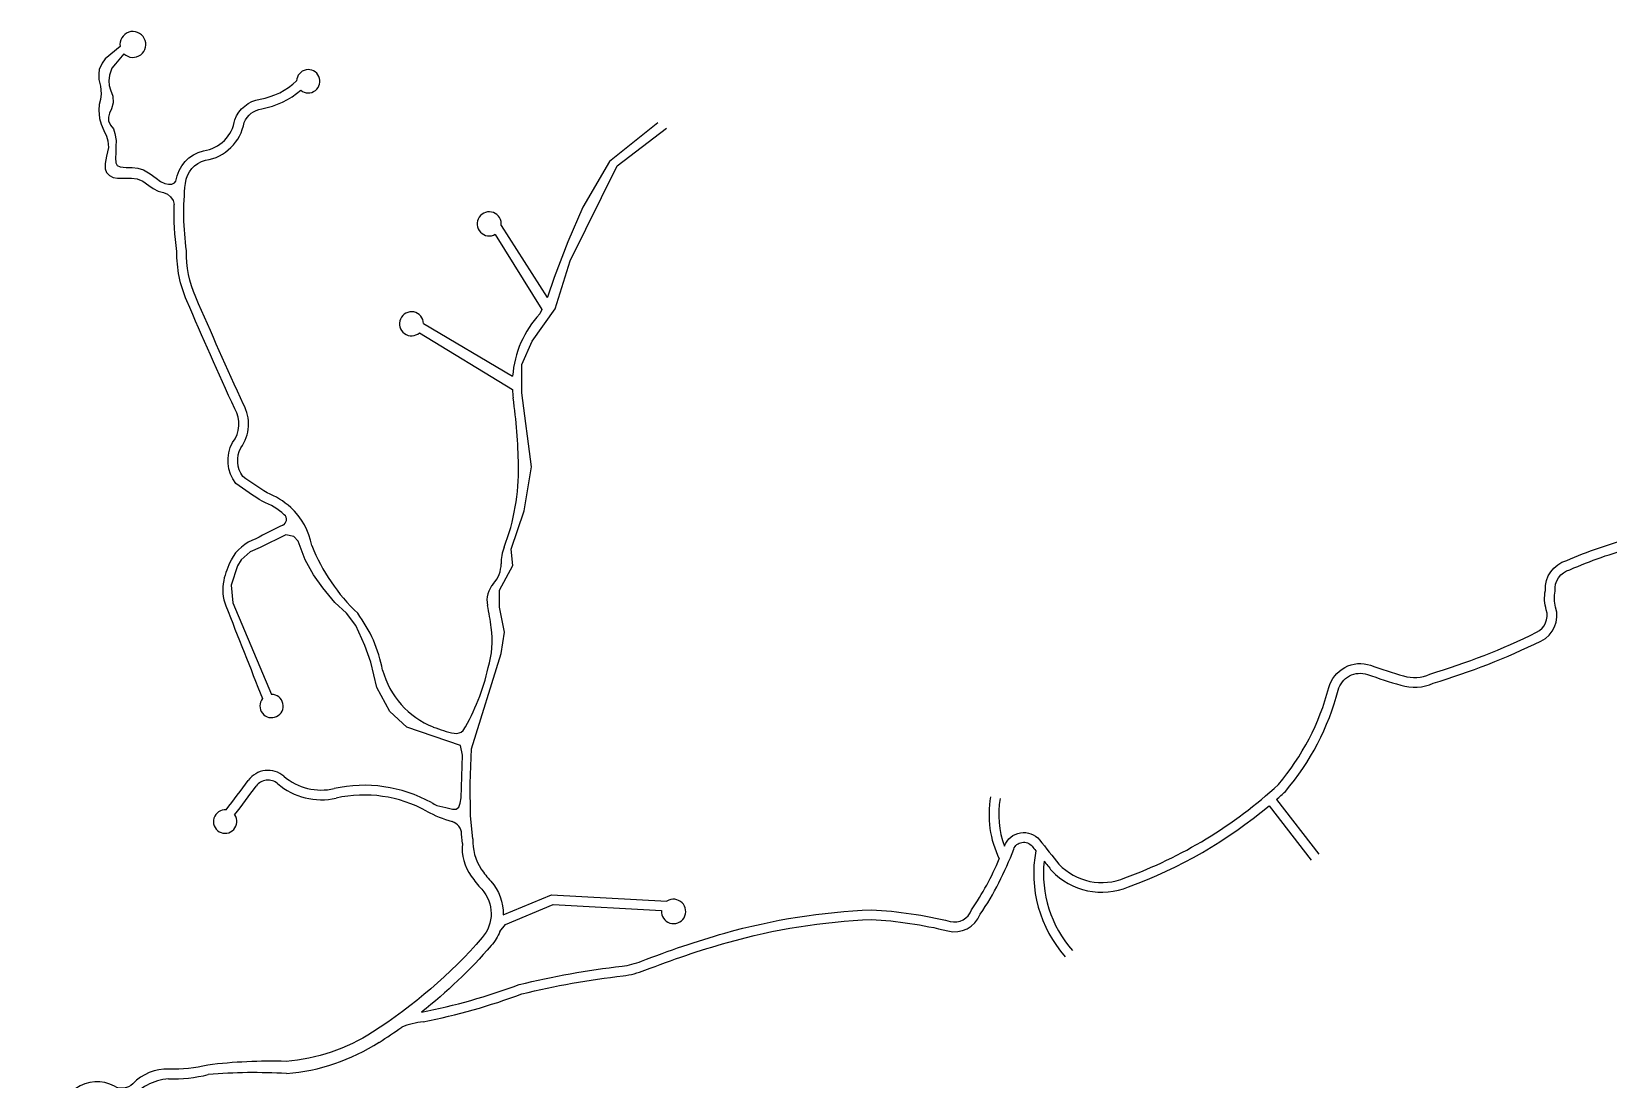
# Model space of a CAD drawing. Extents: x 578289 to 593263, y 7501070 to 7511782.
# Drawn here: x 584377 to 587624, y 7509396 to 7511554 of the extents above; entities that cross this region are included whole.
import ezdxf

# ---------------------------------------------------------------- set-up
doc = ezdxf.new("R2010")
doc.units = 0
doc.header["$LTSCALE"] = 170
doc.header["$MEASUREMENT"] = 0
doc.layers.add('RUA', color=7, linetype='CONTINUOUS')

msp = doc.modelspace()

# ---------------------------------------------------------------- linework, layer by layer
at = {"layer": 'RUA', "linetype": 'CONTINUOUS'}
for p, q in [((585666.6, 7511365.6), (585566.8, 7511286.1)), ((585566.8, 7511286.1), (585512.1, 7511192.5)), ((585512.1, 7511192.5), (585480.9, 7511120.7)), ((585343.8, 7511154.7), (585438.5, 7511006.3)), ((585331.6, 7511136.3), (585427.3, 7510981.7)), ((585480.9, 7511120.7), (585452.8, 7511047.4)), ((585452.8, 7511047.4), (585438.8, 7511006.9)), ((585427.3, 7510981.7), (585423.2, 7510972.6)), ((585438.8, 7511006.9), (585438.5, 7511006.3)), ((585183.7, 7510952.6), (585367.2, 7510844.6)), ((585175.5, 7510933.6), (585366.9, 7510816.6)), ((586940, 7509972.9), (587027.3, 7509860.2)), ((586924.8, 7509959.9), (587011.4, 7509847.9)), ((585263.8, 7509882), (585262.3, 7509901.5)), ((585348, 7509735.2), (585447, 7509776.6)), ((585447, 7509776.6), (585685, 7509763.4)), ((585352.7, 7509715.5), (585450.5, 7509756.4)), ((585450.5, 7509756.4), (585673.5, 7509744)), ((585341.1, 7509701), (585352.7, 7509715.5))]:
    msp.add_line(p, q, dxfattribs=at)
for points in [[(584559.3, 7511522.8), (584528.6, 7511497.5), (584522.2, 7511488.5), (584515.9, 7511475.9), (584515, 7511466.8), (584515, 7511455.1), (584518.6, 7511441.6), (584520.4, 7511425.3), (584518.6, 7511413.6), (584515.9, 7511403.7), (584515, 7511392), (584516.8, 7511374.8), (584520.4, 7511363.1), (584525.9, 7511350.4), (584531.3, 7511338.7), (584534, 7511328.8), (584534.9, 7511315.3), (584531.3, 7511297.2), (584528.6, 7511281.9), (584528.6, 7511271), (584531.3, 7511263.8), (584537.6, 7511257.5), (584544.8, 7511253), (584553.8, 7511252.1), (584565.6, 7511252.1), (584582.7, 7511252.1), (584594.5, 7511250.3), (584606.2, 7511245.8), (584618, 7511236.8), (584627, 7511230.4), (584637.8, 7511225), (584648.7, 7511222.3), (584656.8, 7511218.7), (584663.1, 7511213.3), (584668.5, 7511206.1), (584670.6, 7511198)], [(584567.1, 7511508.1), (584549.3, 7511487.6), (584542.1, 7511478.6), (584537.6, 7511464.1), (584535.8, 7511452.4), (584536.7, 7511442.5), (584539.4, 7511433.5), (584543.9, 7511420.8), (584544.8, 7511407.3), (584541.2, 7511394.7), (584537.6, 7511385.6), (584534.9, 7511377.5), (584534.9, 7511370.3), (584539.4, 7511361.3), (584545.7, 7511353.2), (584548.4, 7511344.1), (584551.1, 7511329.7), (584550.2, 7511317.1), (584550.2, 7511303.5), (584549.3, 7511293.6), (584550.2, 7511283.7), (584552.9, 7511278.3), (584559.3, 7511275.6), (584571.9, 7511273.7), (584583.6, 7511273.7), (584595.4, 7511272.8), (584607.1, 7511269.2), (584620.7, 7511261.1), (584633.3, 7511252.1), (584642.3, 7511244.9), (584651.4, 7511241.3), (584658.6, 7511239.5), (584665.8, 7511239.5), (584671.2, 7511242.2), (584673.9, 7511245.8)], [(585285.2, 7509892), (585280.6, 7509939), (585279.9, 7510006), (585282.8, 7510077.2), (585343.5, 7510273.5), (585350.8, 7510317.5), (585340.1, 7510369), (585340.1, 7510403.8), (585367.9, 7510454.4), (585364.2, 7510488.2), (585391.3, 7510566.9), (585406.4, 7510657.9), (585386.1, 7510810), (585386.1, 7510868.5), (585407.6, 7510916.1), (585454.7, 7510983.2), (585485.9, 7511082), (585582.6, 7511277.4), (585684.4, 7511354.7)], [(585211.1, 7509960.5), (585230.1, 7509956.3), (585243.2, 7509952.8), (585250.8, 7509952.8), (585256.4, 7509957), (585259.1, 7509965.3), (585261, 7509976.4), (585264.2, 7510063.9), (585259.7, 7510084.1), (585149.8, 7510121.5), (585114.5, 7510153.8), (585087.8, 7510203.1), (585075.1, 7510255.5), (585063.1, 7510290), (585044.6, 7510330.9), (585025.4, 7510356.6), (585001.3, 7510378.2), (584976.4, 7510408.7), (584957.2, 7510435.1), (584940.3, 7510466.4), (584925.5, 7510504.7), (584917.1, 7510514.5), (584900.3, 7510517.7), (584847.3, 7510491.3), (584827.2, 7510482.4), (584808.7, 7510466.4), (584800.7, 7510453.6), (584788, 7510413.7), (584791, 7510377.6), (584871.1, 7510189.2)]]:
    msp.add_lwpolyline(points, dxfattribs=at)
for points in [[(584673.9, 7511245.8, -0.310892), (584731.1, 7511308.5, 0.3345), (584795.2, 7511372.4, -0.260721), (584847.3, 7511414.7, 0.145683), (584922.6, 7511452.2, 0.149648)], [(584910.4, 7510574.1, 0.085436), (584861.7, 7510604.2, -0.017489), (584811.5, 7510637.5, -0.282399), (584807.7, 7510696.8, 0.296022), (584813, 7510786.2, -0.005014), (584714.8, 7511007.3, -0.10613), (584695.8, 7511102.6, -0.060823), (584693.5, 7511241.3, -0.315889), (584734.9, 7511288.8, 0.323589), (584814.5, 7511366.9, -0.249499), (584850.7, 7511395, 0.135428), (584931.3, 7511433.1, 0.149648)], [(584897.2, 7510559.1, 0.088207), (584852.7, 7510586.2, -0.018878), (584797.3, 7510623.1, -0.301115), (584790.8, 7510707.7, 0.305212), (584795.2, 7510777.1, -0.005033), (584696.4, 7510999.4, -0.10457), (584675.8, 7511101.3, -0.040916), (584670.6, 7511198, -0.319732)], [(586379.9, 7509876.6, 0.000364), (586380.2, 7509877.4, -0.578652), (586452.2, 7509889.4, -0.005811), (586492.2, 7509839.5, 0.312981), (586628.1, 7509811.5, 0.098484), (586944, 7510003.3, 0.111059), (587047.9, 7510203.1, -0.435421), (587133.9, 7510249, 0.008868), (587201.9, 7510227.1, 0.18655), (587255.8, 7510231, 0.042119), (587475.8, 7510317, 0.367193), (587495.7, 7510362.9, -0.122333), (587493.7, 7510402.9, -0.350202), (587537.7, 7510464.8, -0.039717), (587669.7, 7510510.7, 0.136875), (587741.6, 7510552.7, 0.014429), (587794.6, 7510610.5, 0.016404)], [(586940, 7509972.9, 0.006398), (586958.4, 7509989.4, 0.111669), (587067.3, 7510198, -0.435421), (587127.4, 7510230.1, 0.008868), (587196.1, 7510207.9, 0.182108), (587262.9, 7510212.3, 0.041862), (587484.6, 7510299, 0.367193), (587514.9, 7510368.7, -0.132805), (587513.9, 7510401.5, -0.375586), (587544.4, 7510445.9, -0.040147), (587674.7, 7510491.4, 0.00789), (587680, 7510492.9, 0.016404)], [(586461.5, 7509846, -0.002283), (586477, 7509826.4, 0.313864), (586635.5, 7509792.9, 0.087006), (586924.8, 7509959.9, 0.111669)], [(585263.8, 7509882, 0.182799), (585281.9, 7509814.9, 0.026643), (585303.8, 7509787.8, -0.378767), (585304.6, 7509688.3, -0.071444), (585079, 7509493.8, -0.121757), (584901, 7509433.5, 0.036846), (584739.6, 7509426, -0.065872), (584659.7, 7509417.7, 0.20895), (584585, 7509387.5, -0.340695), (584547.3, 7509382.3, 0.295562), (584468.1, 7509377.7, -0.161467), (584262.2, 7509311.4)], [(585183.4, 7509515.1, 0.041286), (585386.5, 7509572.6, -0.030511), (585594.9, 7509609.8, 0.064552), (585639.8, 7509621.1, -0.024362), (585809.9, 7509678.4, -0.059295), (586106.2, 7509725.6, -0.048269), (586263.4, 7509702.2, 0.37482), (586330.2, 7509736.4, 0.058811), (586399, 7509870.5, -0.578652), (586436.7, 7509876.7, -0.001115), (586444.4, 7509867.3, 0.313864)], [(585285.2, 7509892, 0.146268), (585302.2, 7509829.6, 0.026643), (585322.4, 7509804.5, -0.191144), (585348, 7509735.2, -0.066003)], [(585179.6, 7509534.8, 0.041524), (585380.7, 7509591.7, -0.030684), (585592.6, 7509629.7, 0.064552), (585632.5, 7509639.7, -0.024362), (585804.5, 7509697.6, -0.05947), (586106.3, 7509745.6, -0.048538), (586268.3, 7509721.6, 0.389617), (586312.3, 7509745.6, 0.048041), (586369.4, 7509850.4, -0.578652)], [(585341.1, 7509701, -0.085676), (585323.4, 7509671.9, -0.04643), (585179.6, 7509534.8, -0.122624)]]:
    msp.add_lwpolyline(points, format="xyb", dxfattribs=at)
for centre, radius, start, end in [((584585.4, 7511527.3), 26.6, 226.2161, 189.7504), ((584946.6, 7511451.5), 24, 230.194, 178.3451), ((585319.2, 7511157.8), 24.8, 352.8313, 300.065), ((585159, 7510952.1), 24.8, 1.1971, 311.7979), ((585578.5, 7510828.4), 211.9, 137.1299, 175.6134), ((585578.5, 7510828.4), 211.9, 183.1744, 187.8465), ((584186.9, 7510636.6), 1192.8, 1.1538, 7.8465), ((584936.8, 7510651.7), 442.7, 338.8778, 1.1538), ((584888.5, 7510549.3), 13.1, 294.365, 48.5622), ((584817, 7510471.5), 138.7, 9.9954, 47.7027), ((585172.9, 7509921.4), 676.2, 114.365, 119.6295), ((584866.5, 7510424.7), 89, 108.2904, 152.4718), ((585322.6, 7510644), 397.7, 201.9264, 226.3962), ((585436.5, 7510458.7), 93, 158.8778, 180.4992), ((584935, 7510389), 166.2, 152.4718, 168.0103), ((585284.4, 7510457.3), 59.2, 317.4003, 0.4992), ((584861, 7510404.7), 90.6, 168.0103, 201.5233), ((585365.8, 7510382.5), 51.4, 137.4003, 191.7358), ((763264.9, 7580763.5), 191867.3, 201.523252, 201.584617), ((584654.1, 7510234.7), 675.5, 7.8418, 11.7358), ((584816.7, 7510184.7), 288.1, 10.8716, 36.4975), ((585128.3, 7510300), 196.8, 343.5204, 7.8418), ((585268.6, 7510284.6), 175, 195.0906, 248.3117), ((584895.5, 7510336.9), 431.6, 329.0166, 347.5926), ((584870.9, 7510165.2), 24, 140.9336, 89.5726), ((585296.1, 7510353.8), 249.5, 248.3117, 258.7004), ((585251.2, 7510129.1), 20.3, 258.7004, 314.8182), ((580477.1, 7513208.2), 5394.6, 322.8611, 323.6683), ((584863.7, 7509982.2), 50.5, 49.5879, 143.6683), ((584863.7, 7509982.2), 30.5, 49.5879, 143.6683), ((584973.6, 7510111.3), 139.1, 229.5879, 282.5879), ((584973.6, 7510111.3), 119.1, 229.5879, 282.5879), ((580477.1, 7513208.2), 5414.6, 322.8872, 323.6683), ((585061.8, 7509716.3), 285.6, 61.0739, 102.5879), ((585061.8, 7509716.3), 265.6, 61.0739, 102.5879), ((586554.1, 7509941.4), 205.9, 169.6903, 206.2277), ((586554.1, 7509941.4), 185.9, 169.6903, 200.4093), ((584775.3, 7509927.2), 24.1, 84.6039, 35.1823), ((585310.5, 7510166.4), 248.5, 241.0739, 254.1926), ((585310.5, 7510166.4), 228.5, 241.0739, 244.2376), ((585235.4, 7509901.3), 26.9, 0.3138, 74.1926), ((586699.7, 7509820.5), 259.5, 169.6186, 221.4384), ((586699.7, 7509820.5), 239.5, 173.8917, 221.4384), ((585698.6, 7509742.2), 25.1, 175.9238, 122.6349), ((585199.8, 7509352.7), 163.2, 95.7759, 111.93), ((584514.8, 7510376.2), 1072.4, 302.5982, 305.59), ((584868.1, 7509823.8), 416.6, 274.6346, 302.5982), ((584669.7, 7509280.1), 118.1, 95.2365, 140.4448), ((584667.9, 7509703.6), 306, 268.3188, 283.7442), ((584835.7, 7508293.3), 1117.1, 86.6111, 94.881)]:
    msp.add_arc(centre, radius, start, end, dxfattribs=at)

doc.saveas('drawing.dxf')
